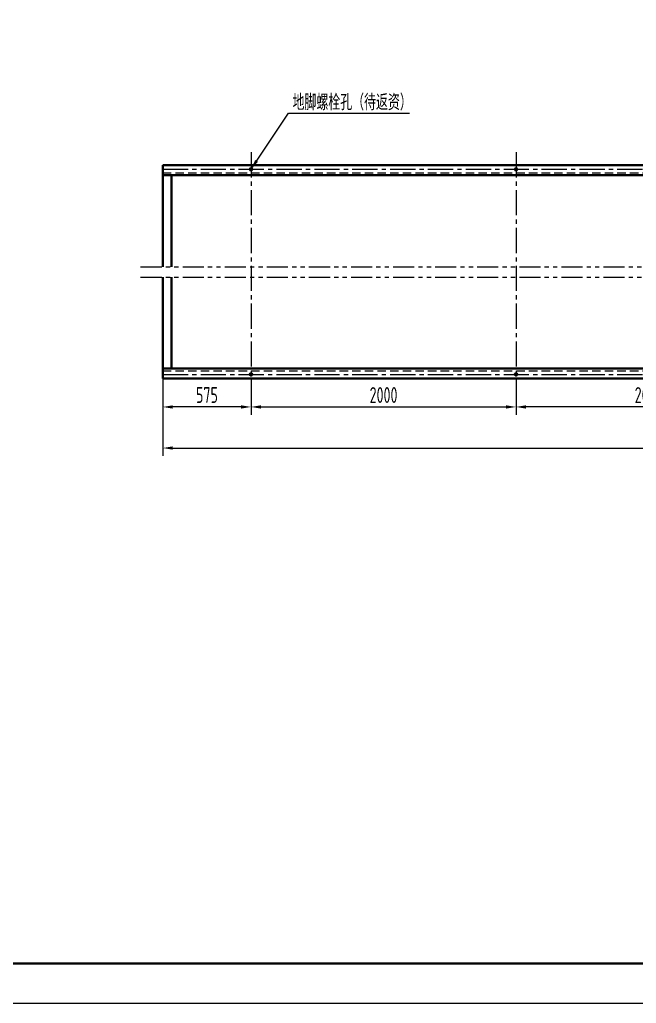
# Model space of a CAD drawing. Header units: millimetres. Extents: x 612290 to 637520, y -99766 to -71780.
# Drawn here: x 625431 to 630084, y -99766 to -92338 of the extents above; entities that cross this region are included whole.
import ezdxf

# ---------------------------------------------------------------- set-up
doc = ezdxf.new("R2010")
doc.units = ezdxf.units.MM
for name, pattern in [('CENTER2', [28.575, 19.05, -3.175, 3.175, -3.175]), ('DASHED2', [9.525, 6.35, -3.175]), ('PHANTOM2', [31.75, 15.875, -3.175, 3.175, -3.175, 3.175, -3.175])]:
    doc.linetypes.add(name, pattern=pattern)
for name, color, linetype, lineweight in [('1粗实线', 7, 'Continuous', 35), ('2细实线', 3, 'Continuous', 13), ('3中心线', 1, 'CENTER2', 13), ('4虚线', 4, 'DASHED2', 13), ('5双点划线', 2, 'PHANTOM2', 13), ('9图表', 4, 'Continuous', 13)]:
    doc.layers.add(name, color=color, linetype=linetype, lineweight=lineweight)
doc.styles.add('lanpec-dim', font='bpec_e.shx', dxfattribs={"width": 0.75, "bigfont": 'hztxt.shx'})
doc.dimstyles.new('lanpec', dxfattribs={"dimscale": 0, "dimtxt": 4, "dimasz": 2.5, "dimexe": 2, "dimexo": 0, "dimgap": 1, "dimtad": 1, "dimtxsty": 'lanpec-dim', "dimcen": 2.5, "dimclrd": 256, "dimclre": 256, "dimclrt": 256, "dimazin": 3, "dimtfac": 1, "dimtmove": 0, "dimatfit": 3, "dimlwd": -1, "dimlwe": -1, "dimarcsym": 0})
doc.dimstyles.new('lanpec$0', dxfattribs={"dimscale": 0, "dimtxt": 4, "dimasz": 2.5, "dimexe": 2, "dimexo": 0, "dimgap": 1, "dimtad": 1, "dimtxsty": 'lanpec-dim', "dimcen": 2.5, "dimclrd": 256, "dimclre": 256, "dimclrt": 256, "dimazin": 3, "dimtfac": 1, "dimtmove": 0, "dimatfit": 3, "dimlwd": -1, "dimlwe": -1, "dimarcsym": 0})

# ---------------------------------------------------------------- blocks, each defined once
blk = doc.blocks.new('A1-零部件图-LANPEC-AUTOPRINT')
at = {"layer": '1粗实线'}
blk.add_lwpolyline([(-816, 10), (-10, 10), (-10, 584), (-816, 584)], close=True, dxfattribs=at)
at = {"layer": '9图表'}
blk.add_lwpolyline([(-841, 0), (0, 0), (0, 594), (-841, 594)], close=True, dxfattribs=at)
blk = doc.blocks.new('*D1423')
at = {"layer": '2细实线', "transparency": 16777216}
for p, q in [((626511.8, -94845), (626511.8, -95322.6)), ((627176.8, -95172), (627176.8, -95322.6)), ((627101.8, -95262.6), (626586.8, -95262.6))]:
    blk.add_line(p, q, dxfattribs=at)
for points in [[(626586.8, -95250.1), (626586.8, -95275.1), (626511.8, -95262.6)], [(627101.8, -95250.1), (627101.8, -95275.1), (627176.8, -95262.6)]]:
    blk.add_solid(points, dxfattribs=at)
at = {"layer": 'Defpoints', "color": 0, "transparency": 16777216}
for p in [(626511.8, -94845), (627176.8, -95172), (626511.8, -95262.6)]:
    blk.add_point(p, dxfattribs=at)
at = {"layer": '2细实线', "transparency": 16777216, "insert": (626844.3, -95172.6), "char_height": 120, "attachment_point": 5, "style": 'lanpec-dim'}
blk.add_mtext('575', dxfattribs=at)
blk = doc.blocks.new('*D1424')
at = {"layer": '2细实线', "transparency": 16777216}
for p, q in [((627176.8, -95172), (627176.8, -95322.6)), ((629176.8, -95172), (629176.8, -95322.6)), ((627251.8, -95262.6), (629101.8, -95262.6))]:
    blk.add_line(p, q, dxfattribs=at)
for points in [[(627251.8, -95250.1), (627251.8, -95275.1), (627176.8, -95262.6)], [(629101.8, -95250.1), (629101.8, -95275.1), (629176.8, -95262.6)]]:
    blk.add_solid(points, dxfattribs=at)
at = {"layer": 'Defpoints', "color": 0, "transparency": 16777216}
for p in [(627176.8, -95172), (629176.8, -95172), (629176.8, -95262.6)]:
    blk.add_point(p, dxfattribs=at)
at = {"layer": '2细实线', "transparency": 16777216, "insert": (628176.8, -95172.6), "char_height": 120, "attachment_point": 5, "style": 'lanpec-dim'}
blk.add_mtext('2000', dxfattribs=at)
blk = doc.blocks.new('*D1403')
at = {"layer": '2细实线', "transparency": 16777216}
for p, q in [((629176.8, -95172), (629176.8, -95322.6)), ((631176.8, -95172), (631176.8, -95322.6)), ((631101.8, -95262.6), (629251.8, -95262.6))]:
    blk.add_line(p, q, dxfattribs=at)
for points in [[(629251.8, -95250.1), (629251.8, -95275.1), (629176.8, -95262.6)], [(631101.8, -95250.1), (631101.8, -95275.1), (631176.8, -95262.6)]]:
    blk.add_solid(points, dxfattribs=at)
at = {"layer": 'Defpoints', "color": 0, "transparency": 16777216}
for p in [(629176.8, -95172), (631176.8, -95172), (629176.8, -95262.6)]:
    blk.add_point(p, dxfattribs=at)
at = {"layer": '2细实线', "transparency": 16777216, "insert": (630176.8, -95172.6), "char_height": 120, "attachment_point": 5, "style": 'lanpec-dim'}
blk.add_mtext('2000', dxfattribs=at)
blk = doc.blocks.new('*D1425')
at = {"layer": '2细实线', "transparency": 16777216}
for p, q in [((626511.8, -94868.8), (626511.8, -95632.6)), ((635841.8, -94868.8), (635841.8, -95632.6)), ((626586.8, -95572.6), (635766.8, -95572.6))]:
    blk.add_line(p, q, dxfattribs=at)
for points in [[(626586.8, -95560.1), (626586.8, -95585.1), (626511.8, -95572.6)], [(635766.8, -95560.1), (635766.8, -95585.1), (635841.8, -95572.6)]]:
    blk.add_solid(points, dxfattribs=at)
at = {"layer": 'Defpoints', "color": 0, "transparency": 16777216}
for p in [(626511.8, -94868.8), (635841.8, -94868.8), (635841.8, -95572.6)]:
    blk.add_point(p, dxfattribs=at)
at = {"layer": '2细实线', "transparency": 16777216, "insert": (631176.8, -95482.6), "char_height": 120, "attachment_point": 5, "style": 'lanpec-dim'}
blk.add_mtext('9150', dxfattribs=at)

msp = doc.modelspace()

# ---------------------------------------------------------------- linework, layer by layer
at = {"layer": '1粗实线'}
for p, q in [((626511.775, -93437.419), (626511.775, -94203.819)), ((626511.775, -93437.419), (635841.775, -93437.419)), ((626511.775, -93512.419), (635841.775, -93512.419)), ((626576.775, -93512.419), (626576.775, -94203.819)), ((626511.775, -94283.819), (626511.775, -95047.419)), ((626576.775, -94283.819), (626576.775, -94972.419)), ((626511.775, -94972.419), (635841.775, -94972.419)), ((626511.775, -95047.419), (635841.775, -95047.419))]:
    msp.add_line(p, q, dxfattribs=at)
for centre in [(627176.775, -93467.419), (629176.775, -93467.419), (627176.775, -95017.419), (629176.775, -95017.419)]:
    msp.add_circle(centre, 9, dxfattribs=at)
at = {"layer": '3中心线', "ltscale": 10}
for p, q in [((627176.775, -93339.154), (627176.775, -95171.95)), ((629176.775, -93339.154), (629176.775, -95171.95)), ((626511.775, -93467.419), (635841.775, -93467.419)), ((626511.775, -95017.419), (635841.775, -95017.419))]:
    msp.add_line(p, q, dxfattribs=at)
at = {"layer": '4虚线', "ltscale": 10}
for p, q in [((626511.775, -93493.919), (635841.775, -93493.919)), ((626511.775, -94990.919), (635841.775, -94990.919))]:
    msp.add_line(p, q, dxfattribs=at)
at = {"layer": '5双点划线', "ltscale": 10}
for p, q in [((626344.111, -94203.819), (635950.839, -94203.819)), ((626344.111, -94283.819), (635950.839, -94283.819))]:
    msp.add_line(p, q, dxfattribs=at)

# ---------------------------------------------------------------- block references
at = {"xscale": 30, "yscale": 30, "zscale": 30}
msp.add_blockref('A1-零部件图-LANPEC-AUTOPRINT', (637519.676, -99765.581), dxfattribs=at)

# ---------------------------------------------------------------- texts
at = {"layer": '2细实线', "style": 'lanpec-dim', "width": 0.75}
msp.add_text('地脚螺栓孔（待返资）', height=120, dxfattribs=at).set_placement((627490.029, -93022.383))

# ---------------------------------------------------------------- dimensions: what is measured, and where the dimension line sits
at = {"layer": '2细实线'}
for base, p1, p2, text, picture, middle in [((626511.775, -95262.587), (627176.775, -95171.95), (626511.775, -94844.955), '575', '*D1423', (626844.275, -95172.587)), ((635841.775, -95572.635), (626511.775, -94868.771), (635841.775, -94868.771), '9150', '*D1425', (631176.775, -95482.635))]:
    dim = msp.add_linear_dim(base=base, p1=p1, p2=p2, text=text, dimstyle='lanpec$0', override={"dimscale": 30, "dimtoh": 1}, dxfattribs=at)
    dim.commit()
    dim.dimension.update_dxf_attribs({"geometry": picture, "text_midpoint": middle})
dim = msp.add_linear_dim(base=(629176.775, -95262.587), p1=(627176.775, -95171.95), p2=(629176.775, -95171.95), dimstyle='lanpec$0', override={"dimscale": 30, "dimtoh": 1}, dxfattribs=at)
dim.commit()
dim.dimension.update_dxf_attribs({"geometry": '*D1424', "text_midpoint": (628176.775, -95172.587)})
dim = msp.add_linear_dim(base=(629176.775, -95262.587), p1=(631176.775, -95171.95), p2=(629176.775, -95171.95), angle=180, dimstyle='lanpec$0', override={"dimscale": 30, "dimtoh": 1}, dxfattribs=at)
dim.commit()
dim.dimension.update_dxf_attribs({"geometry": '*D1403', "text_midpoint": (630176.775, -95172.587)})

# ---------------------------------------------------------------- leaders
msp.add_leader([(627176.775, -93467.419), (627459.301, -93044.47), (628373.176, -93044.47)], dimstyle='lanpec', override={"dimscale": 30}, dxfattribs=at)

doc.saveas('drawing.dxf')
